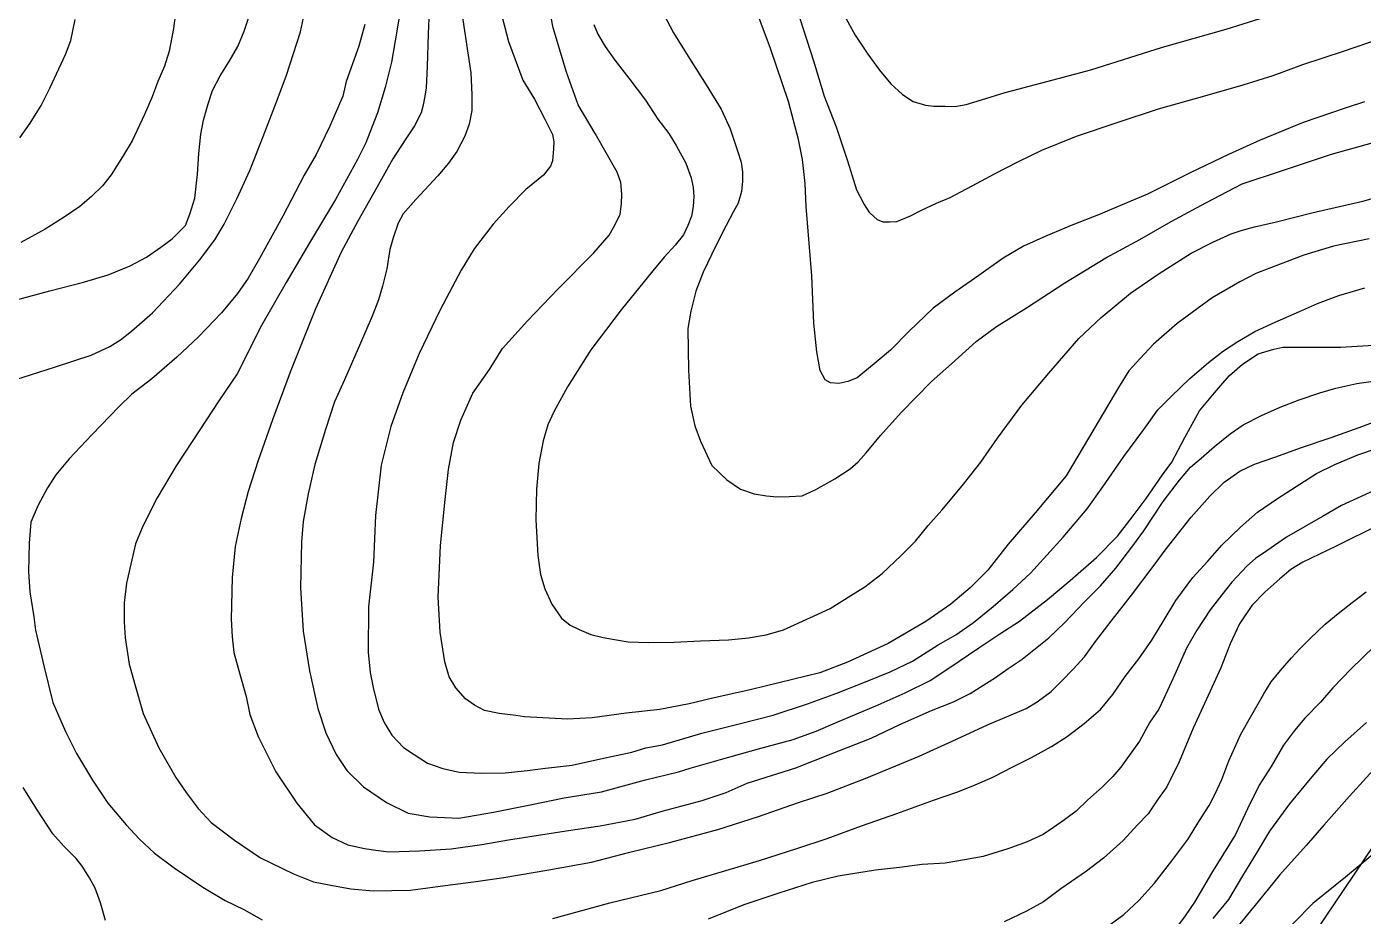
# Model space of a CAD drawing. Header units: millimetres. Extents: x 548366 to 1117317, y 7446967 to 14899125.
# Drawn here: x 554665.2 to 555056.7, y 7456425.4 to 7456686 of the extents above; entities that cross this region are included whole.
import ezdxf

# ---------------------------------------------------------------- set-up
doc = ezdxf.new("R2010")
doc.units = ezdxf.units.MM
doc.header["$MEASUREMENT"] = 0
for name, color, linetype in [('CURVA_INTERMEDIÁRIA', 32, 'Continuous'), ('CURVA_MESTRA', 36, 'Continuous'), ('RADIAIS', 222, 'Continuous')]:
    doc.layers.add(name, color=color, linetype=linetype)

msp = doc.modelspace()

# ---------------------------------------------------------------- linework, layer by layer
at = {"layer": 'CURVA_INTERMEDIÁRIA'}
for points, elevation in [([(554783.37, 7456697.7), (554782.8, 7456683.94), (554782.52, 7456674.38), (554782.15, 7456668.1), (554781.68, 7456665.1), (554781.21, 7456662.66), (554780.74, 7456660.78), (554778.77, 7456657.03), (554776.05, 7456652.95), (554772.39, 7456647.33), (554767.7, 7456638.98), (554762.16, 7456629.04), (554757.27, 7456619.98), (554749.76, 7456603.38), (554742.33, 7456584.84), (554737.17, 7456570.87), (554732.95, 7456558.96), (554730.03, 7456549.81), (554727.97, 7456541.93), (554726.28, 7456533.77), (554725.34, 7456524.68), (554725.06, 7456512.42), (554725.34, 7456507.26), (554725.91, 7456502.67), (554727.6, 7456496.29), (554729.47, 7456489.82), (554730.6, 7456484.48), (554732.95, 7456478.04), (554738.2, 7456467.73), (554744.3, 7456458.54), (554749.46, 7456452.17), (554754.62, 7456448.51), (554759.27, 7456446.33), (554764.15, 7456445.21), (554767.44, 7456444.74), (554771.28, 7456444.27), (554780.2, 7456444.55), (554789.49, 7456445.12), (554798.5, 7456446.43), (554806.28, 7456447.74), (554818.26, 7456449.63), (554823.23, 7456450.38), (554833.18, 7456451.88), (554843.41, 7456453.85), (554851.29, 7456456.19), (554863.02, 7456459.29), (554870.05, 7456461.63), (554876.25, 7456464.44), (554890.48, 7456468.89), (554901.27, 7456473.21), (554912.53, 7456477.61), (554920.97, 7456481.55), (554930.17, 7456485.68), (554936.61, 7456488.27), (554941.49, 7456490.71), (554948.9, 7456495.4), (554952.65, 7456498.02), (554956.78, 7456500.74), (554964.57, 7456507.02), (554969.26, 7456511.43), (554974.99, 7456517.52), (554979.68, 7456522.21), (554984.18, 7456527.37), (554989.19, 7456533.91), (554992.38, 7456538.32), (554998.01, 7456546.94), (555002.8, 7456553.22), (555006.08, 7456556.97), (555009.18, 7456559.6), (555013.12, 7456563.07), (555017.72, 7456566.72), (555021.47, 7456569.35), (555026.82, 7456572.16), (555032.32, 7456574.56), (555037.86, 7456576.72), (555043.96, 7456578.78), (555048.65, 7456580.09), (555054.75, 7456581.5), (555058.88, 7456582.06)], 340), ([(554802.63, 7456696.06), (554806.29, 7456681.71), (554810.52, 7456670.37), (554813.9, 7456664.77), (554816.99, 7456658.96), (554819.15, 7456654.46), (554819.62, 7456652.3), (554819.53, 7456650.24), (554819.15, 7456646.77), (554818.59, 7456645.18), (554816.52, 7456642.55), (554811.36, 7456638.33), (554806.48, 7456633.36), (554801.79, 7456628.21), (554796.23, 7456621), (554792.47, 7456614.72), (554786.28, 7456603.09), (554780.18, 7456590.25), (554775.38, 7456578.74), (554771.82, 7456568.9), (554769, 7456557.55), (554767.4, 7456542.85), (554766.75, 7456529.16), (554765.34, 7456516.04), (554765.25, 7456502.75), (554765.81, 7456496.85), (554766.65, 7456492.44), (554768.25, 7456486.06), (554769.94, 7456482.13), (554772.1, 7456478.47), (554775.57, 7456474.81), (554778.66, 7456472.84), (554782.57, 7456470.28), (554787.07, 7456468.69), (554791.86, 7456467.57), (554798.42, 7456467.28), (554805.37, 7456467.38), (554811.84, 7456468.13), (554817.19, 7456468.78), (554824.98, 7456469.63), (554833.23, 7456471.5), (554842.43, 7456473.47), (554846.53, 7456474.71), (554851.41, 7456475.65), (554862.95, 7456479.03), (554873.83, 7456481.74), (554883.87, 7456484.28), (554893.91, 7456487.65), (554902.45, 7456490.74), (554911.37, 7456494.31), (554918.09, 7456497.01), (554924.66, 7456500.1), (554932.16, 7456504.88), (554937.32, 7456507.88), (554942.48, 7456511.44), (554948.3, 7456516.13), (554954.02, 7456521.1), (554959.18, 7456525.88), (554964.02, 7456531.2), (554968.8, 7456536.45), (554975.75, 7456544.79), (554980.34, 7456551.26), (554986.54, 7456560.08), (554992.35, 7456568.04), (554996.53, 7456573.74), (555000.38, 7456577.68), (555005.91, 7456582.93), (555011.35, 7456587.62), (555015.76, 7456591.09), (555019.89, 7456593.81), (555024.87, 7456596.71), (555030.87, 7456599.43), (555038, 7456602.62), (555043.26, 7456604.96), (555049.54, 7456607.31), (555057.14, 7456609.56)], 360), ([(555058.41, 7456623.86), (555047.9, 7456621.71), (555039.27, 7456619.08), (555032.32, 7456616.46), (555025.22, 7456613.78), (555020.53, 7456611.25), (555012.37, 7456606.56), (555002.14, 7456599.06), (554995.2, 7456593.06), (554991.26, 7456588.75), (554987.97, 7456585.19), (554984.97, 7456580.31), (554976.19, 7456565.51), (554969.62, 7456554.45), (554960.52, 7456543.58), (554952.64, 7456534.39), (554946.68, 7456526.81), (554941.52, 7456521.65), (554935.89, 7456516.87), (554928.57, 7456511.72), (554917.5, 7456505.34), (554905.58, 7456499.81), (554897.51, 7456496.71), (554877.48, 7456491.81), (554866.12, 7456489.28), (554859.27, 7456487.68), (554850.64, 7456485.99), (554840.79, 7456484.87), (554830.84, 7456483.56), (554823.64, 7456483.17), (554810.97, 7456483.82), (554808.44, 7456484.2), (554803.56, 7456484.76), (554799.33, 7456485.7), (554796.33, 7456487.29), (554793.71, 7456489.07), (554790.89, 7456492.36), (554788.92, 7456495.54), (554787.7, 7456499.95), (554786.29, 7456508.67), (554785.73, 7456518.86), (554786.38, 7456534.05), (554787.79, 7456547.55), (554788.73, 7456556.34), (554790.23, 7456564.22), (554792.39, 7456570.78), (554795.86, 7456578.66), (554800.74, 7456585.59), (554804.51, 7456591.75), (554811.83, 7456599.91), (554820.84, 7456609.28), (554831.35, 7456619.78), (554835.79, 7456625.01), (554837.48, 7456627.91), (554838.98, 7456631.1), (554839.45, 7456634.1), (554839.54, 7456637.01), (554839.26, 7456640.38), (554838.13, 7456643.38), (554831.66, 7456654.73), (554826.68, 7456663.14), (554823.3, 7456672.7), (554819.36, 7456685.74), (554817.48, 7456695.92)], 370), ([(554774.76, 7456691.94), (554773.56, 7456684.75), (554772, 7456675.64), (554770.15, 7456668.27), (554767.94, 7456660.82), (554766.37, 7456656.79), (554764.52, 7456652.01), (554762.13, 7456647.13), (554755.68, 7456635.44), (554748.03, 7456622.73), (554741.19, 7456611.14), (554734, 7456598.53), (554726.82, 7456584.35), (554721.44, 7456576.45), (554715.91, 7456567.89), (554709, 7456557.39), (554703.38, 7456548), (554699.22, 7456539.65), (554697.1, 7456534.49), (554695.71, 7456528.6), (554694.42, 7456522.98), (554693.78, 7456517.28), (554693.78, 7456511.66), (554694.06, 7456506.97), (554695.26, 7456499.25), (554697.2, 7456492.35), (554699.32, 7456484.8), (554703.92, 7456474.76), (554708.9, 7456466.02), (554711.88, 7456461.62), (554715.38, 7456457.01), (554719.25, 7456452.87), (554726.07, 7456447.71), (554733.72, 7456442.47), (554743.3, 7456437.86), (554749.2, 7456435.47), (554754.32, 7456434.53), (554760.13, 7456433.43), (554766.67, 7456432.87), (554777.63, 7456433.06), (554789.24, 7456434.62), (554796.06, 7456435.45), (554804.91, 7456436.74), (554818.17, 7456438.95), (554830.59, 7456441.28), (554841.83, 7456444.14), (554853.81, 7456447.08), (554867.63, 7456450.77), (554879.52, 7456454.63), (554891.28, 7456458.74), (554899.67, 7456461.5), (554911.28, 7456465.92), (554926.57, 7456472.28), (554936.25, 7456476.69), (554946.57, 7456481.48), (554957.96, 7456486.24), (554961.18, 7456488.26), (554965.23, 7456491.21), (554968.37, 7456494.34), (554971.68, 7456497.84), (554975, 7456501.43), (554978.23, 7456505.94), (554982.83, 7456511.83), (554988.82, 7456519.47), (554995.68, 7456528.67), (554998.63, 7456532.62), (555006.28, 7456542.29), (555011.71, 7456548.46), (555015.95, 7456552.6), (555020.47, 7456555.83), (555024.8, 7456557.85), (555030.79, 7456559.88), (555038.59, 7456562.78), (555047.25, 7456565.72), (555055.45, 7456568.58), (555064.85, 7456572.08)], 330), ([(554660.15, 7456582.09), (554666.27, 7456584.02), (554673.59, 7456586.35), (554684.12, 7456589.81), (554689.51, 7456592.38), (554692.63, 7456594.29), (554695.93, 7456596.86), (554702.04, 7456602.24), (554710, 7456610.6), (554715.8, 7456617.6), (554720.3, 7456623.63), (554723.07, 7456628.19), (554726.77, 7456635.58), (554730.56, 7456643.94), (554734.5, 7456653.91), (554738.84, 7456665.3), (554741.25, 7456671.89), (554745.43, 7456684.59), (554746.56, 7456689.98)], 310), ([(554663.22, 7456653.44), (554666.2, 7456657.74), (554669.42, 7456662.95), (554671.99, 7456668), (554674.65, 7456673.69), (554676.56, 7456677.91), (554678.13, 7456681.96), (554679.37, 7456688.16)], 280), ([(554708.81, 7456690.01), (554708.17, 7456685.51), (554706.88, 7456678.92), (554705.52, 7456674.5), (554703.58, 7456670), (554701.98, 7456665.5), (554699.71, 7456660.29), (554696.09, 7456652.57), (554693.28, 7456647.91), (554689.98, 7456642.61), (554687.41, 7456639.47), (554684.19, 7456636.26), (554680.73, 7456633.36), (554676.22, 7456630.23), (554670.61, 7456626.71), (554663.45, 7456622.86)], 290), ([(554851.75, 7456689.78), (554854.59, 7456684.29), (554859.28, 7456676.76), (554864.18, 7456668.99), (554868.61, 7456661.9), (554871.27, 7456656.14), (554873.4, 7456649.68), (554874.46, 7456646.4), (554874.82, 7456643.48), (554874.82, 7456640.82), (554874.55, 7456637.72), (554873.58, 7456634.35), (554872.07, 7456631.7), (554870.02, 7456627.81), (554867.18, 7456622.05), (554863.37, 7456614.17), (554861.15, 7456608.58), (554859.73, 7456602.65), (554858.85, 7456597.63), (554859.02, 7456585.4), (554859.64, 7456574.86), (554860.89, 7456569.1), (554862.5, 7456564.61), (554865.87, 7456557.44), (554870.21, 7456553.28), (554874.29, 7456550.53), (554878.28, 7456549.2), (554881.91, 7456548.58), (554885.02, 7456548.31), (554888.56, 7456548.4), (554892.28, 7456548.58), (554896.36, 7456550.44), (554901.86, 7456553.54), (554906.38, 7456556.46), (554908.69, 7456558.59), (554911.03, 7456561.22), (554915.29, 7456566.27), (554921.32, 7456573), (554930.18, 7456582.04), (554936.03, 7456587.26), (554943.27, 7456593.8), (554949.21, 7456598.23), (554957.99, 7456603.72), (554969.25, 7456610.98), (554981.22, 7456618.33), (554991.23, 7456623.65), (555000.43, 7456629.02), (555010.54, 7456634.43), (555021.17, 7456640.01), (555033.05, 7456643.9), (555047.33, 7456648.69), (555059.3, 7456652.05)], 390), ([(555061.9, 7456682.6), (555050.73, 7456678.79), (555038.85, 7456674.89), (555030.16, 7456671.61), (555021.39, 7456668.9), (555010.84, 7456665.89), (554996.57, 7456661.91), (554984.52, 7456657.92), (554972.55, 7456653.85), (554962.44, 7456649.77), (554955.61, 7456646.49), (554948.54, 7456642.81), (554943.49, 7456640.15), (554935.6, 7456635.9), (554931.52, 7456634.21), (554927.17, 7456632.18), (554923.98, 7456630.49), (554919.99, 7456628.9), (554917.95, 7456628.81), (554916.09, 7456628.81), (554914.41, 7456629.43), (554912.1, 7456631.56), (554910.42, 7456634.21), (554908.38, 7456638.2), (554905.72, 7456646.62), (554902.34, 7456656.6), (554898.88, 7456665.64), (554895.78, 7456676), (554891.77, 7456688.38)], 410), ([(554904.63, 7456689.41), (554907.89, 7456683.61), (554911.55, 7456678.04), (554914.97, 7456673.27), (554918.31, 7456669.3), (554921.73, 7456666.2), (554924.84, 7456664.13), (554928.42, 7456663.1), (554930.88, 7456662.78), (554934.22, 7456662.78), (554937.01, 7456662.7), (554940.35, 7456663.26), (554944.81, 7456664.61), (554951.81, 7456666.75), (554962.52, 7456669.6), (554976.84, 7456673.41), (554997.84, 7456680.01), (555016.52, 7456685.36), (555036.41, 7456691.56)], 420), ([(554764.22, 7456686.73), (554762.43, 7456680.32), (554760.58, 7456675.17), (554758.81, 7456669.95), (554757.77, 7456665.69), (554753.99, 7456656.92), (554749.96, 7456648.64), (554746.48, 7456642.55), (554740.2, 7456630.49), (554733.36, 7456618.11), (554730.07, 7456612.32), (554726.9, 7456607.84), (554722.23, 7456602.21), (554715.47, 7456595.14), (554709.2, 7456589.19), (554701.88, 7456582.84), (554696.01, 7456578.34), (554692.27, 7456574.74), (554684.31, 7456566.46), (554677.63, 7456559.47), (554673.77, 7456554.73), (554671.28, 7456550.95), (554668.54, 7456545.88), (554666.44, 7456540.83), (554665.96, 7456534.72), (554665.8, 7456530.62), (554665.72, 7456526.28), (554666.12, 7456520.5), (554667.25, 7456513.1), (554667.82, 7456509.19), (554670.31, 7456498.34), (554672.89, 7456488.05), (554676.53, 7456479.55), (554679.83, 7456473.04), (554684.49, 7456465.24), (554688.92, 7456458.57), (554694.33, 7456452.17), (554698.2, 7456447.99), (554702.62, 7456443.89), (554708.41, 7456439.55), (554716.78, 7456433.92), (554723.3, 7456429.98), (554728.81, 7456427.37), (554734.12, 7456424.32)], 320), ([(554831.34, 7456686.74), (554832.49, 7456683.9), (554834.62, 7456680.27), (554837.46, 7456676.2), (554841.53, 7456670.97), (554846.41, 7456664.51), (554850.07, 7456658.95), (554853.26, 7456654.79), (554855.39, 7456651.25), (554858.22, 7456646.02), (554859.82, 7456641.77), (554860.44, 7456638.93), (554860.62, 7456636.28), (554860.44, 7456633.35), (554859.91, 7456630.52), (554858.85, 7456627.77), (554857.52, 7456625.11), (554855.12, 7456622.01), (554851.93, 7456618.56), (554848.62, 7456614.49), (554839.31, 7456603.07), (554830.45, 7456591.37), (554823.62, 7456580.57), (554819.61, 7456573.22), (554817.84, 7456569.41), (554816.42, 7456564.72), (554815.18, 7456558.07), (554814.47, 7456550.55), (554814.29, 7456541.51), (554814.89, 7456531.07), (554815.69, 7456525.49), (554816.93, 7456521.32), (554818.97, 7456516.8), (554821.8, 7456512.73), (554824.38, 7456510.69), (554827.04, 7456509.45), (554830.4, 7456507.95), (554834.03, 7456507.05), (554837.4, 7456506.52), (554841.39, 7456505.81), (554847.24, 7456505.64), (554854.87, 7456505.73), (554862.58, 7456506.08), (554870.74, 7456506.35), (554876.59, 7456506.97), (554881.73, 7456507.85), (554886.87, 7456509.36), (554894.58, 7456512.81), (554900.52, 7456515.56), (554906.61, 7456519.35), (554910.69, 7456521.92), (554915.74, 7456525.82), (554921.24, 7456531.04), (554925.49, 7456535.29), (554929.21, 7456539.9), (554933.2, 7456544.42), (554939.14, 7456551.5), (554944.68, 7456558.48), (554949.55, 7456565.48), (554956.64, 7456575.14), (554964.53, 7456584.53), (554973.36, 7456594.69), (554979.92, 7456600.8), (554988.52, 7456607.98), (554996.85, 7456613.73), (555006.25, 7456619.67), (555012.63, 7456622.95), (555017.95, 7456625.34), (555020.88, 7456626.31), (555024.78, 7456627.37), (555031.22, 7456628.91), (555041.6, 7456631.48), (555056.49, 7456634.93), (555071.12, 7456639.01)], 380), ([(554819.28, 7456424.72), (554836, 7456429.33), (554850.96, 7456432.95), (554860.13, 7456435.92), (554879.84, 7456441.71), (554890.76, 7456445.29), (554899.61, 7456448.19), (554909.66, 7456451.88), (554920.04, 7456455.5), (554930.82, 7456459.44), (554937.66, 7456461.77), (554942.3, 7456463.6), (554948.01, 7456466.09), (554954.21, 7456469.3), (554959.52, 7456471.96), (554965.31, 7456475.17), (554969.89, 7456478.07), (554974.88, 7456481.92), (554979.71, 7456486.02), (554983.33, 7456490.36), (554986.97, 7456495.65), (554990.91, 7456500.79), (554994.69, 7456506.34), (554998.39, 7456512.21), (555001.77, 7456517.91), (555006.76, 7456524.67), (555011.15, 7456529.47), (555015.25, 7456534.13), (555020.72, 7456539.36), (555025.71, 7456543.78), (555031.58, 7456547.8), (555036.97, 7456551.33), (555042.92, 7456555.11), (555048.31, 7456557.77), (555055.07, 7456560.58), (555060.52, 7456562.47)], 320), ([(555060.88, 7456550.6), (555050.26, 7456545.77), (555044.71, 7456542.56), (555034.17, 7456536.45), (555028.38, 7456532.51), (555025.08, 7456530.26), (555022.59, 7456527.93), (555018.16, 7456523.26), (555015.19, 7456519.57), (555011.77, 7456515.17), (555007.9, 7456509.22), (555004.85, 7456503.99), (555001.47, 7456496.19), (554998.25, 7456489.2), (554996.77, 7456486.09), (554994.12, 7456482.23), (554991.14, 7456476.68), (554987.6, 7456471.86), (554985.67, 7456469.12), (554983.34, 7456466.39), (554980.2, 7456463.26), (554976.02, 7456459.48), (554972.56, 7456456.18), (554969.18, 7456453.69), (554965.92, 7456451.38), (554962.94, 7456449.37), (554958.2, 7456447.2), (554952.57, 7456445.11), (554945.33, 7456442.94), (554939.86, 7456441.97), (554934.22, 7456440.93), (554927.47, 7456440.52), (554920.87, 7456439.72), (554913.82, 7456438.91), (554902.88, 7456437.14), (554895.23, 7456435.29), (554885.5, 7456432.15), (554875.28, 7456428.78), (554864.83, 7456424.52)], 310), ([(554980.43, 7456421.44), (554986.54, 7456425.94), (554990.97, 7456430.04), (554995.47, 7456435.1), (555000.62, 7456441.61), (555005.28, 7456447.88), (555008.7, 7456453.5), (555011.51, 7456457.84), (555013.2, 7456461.05), (555015.21, 7456465.47), (555017.3, 7456470.94), (555020.76, 7456478.73), (555023.98, 7456484.44), (555027.55, 7456490.54), (555029.72, 7456494.07), (555032.46, 7456497.37), (555035.6, 7456501.15), (555038.17, 7456503.88), (555041.15, 7456506.77), (555045.49, 7456510.95), (555049.35, 7456514.09), (555053.37, 7456517.3), (555057.48, 7456520.43)], 290), ([(555059.9, 7456504.44), (555053.11, 7456497.9), (555047.78, 7456492.3), (555044.14, 7456488.16), (555039.5, 7456483.45), (555036.52, 7456479.81), (555033.3, 7456475.51), (555029.65, 7456469.31), (555026.18, 7456463.77), (555022.77, 7456456.84), (555019.21, 7456449.39), (555012.17, 7456438.06), (555007.27, 7456429.57), (555004.45, 7456425.52), (555000.48, 7456420.14)], 280), ([(555057.62, 7456482.17), (555051.22, 7456476.5), (555045.97, 7456471.47), (555041.14, 7456465.7), (555035.05, 7456458.35), (555029.17, 7456450.28), (555025.6, 7456444.3), (555021.25, 7456437.19), (555017.15, 7456430.27), (555012.64, 7456424.71)], 270), ([(555062.56, 7456471.49), (555052.59, 7456460.58), (555045.14, 7456452.08), (555039.95, 7456446.11), (555032.08, 7456437.41), (555025.88, 7456429.75), (555019.58, 7456422.09)], 260), ([(554688.27, 7456424.16), (554686.82, 7456429.31), (554685.21, 7456433.65), (554683.6, 7456436.7), (554681.42, 7456440.05), (554679.65, 7456442.3), (554676.11, 7456445.92), (554672.89, 7456449.53), (554668.31, 7456456.53), (554664.12, 7456463.12)], 310)]:
    msp.add_lwpolyline(points, dxfattribs=dict(at, elevation=elevation))
at = {"layer": 'CURVA_MESTRA'}
for points, elevation in [([(554792.3, 7456692.53), (554793.43, 7456684.88), (554795.31, 7456672.5), (554795.59, 7456666.22), (554795.59, 7456661.53), (554794.84, 7456657.5), (554793.52, 7456653.94), (554791.18, 7456649.44), (554788.74, 7456646.06), (554785.62, 7456642.33), (554779.15, 7456635.39), (554775.49, 7456631.26), (554773.98, 7456628.45), (554772.58, 7456624.23), (554771.55, 7456620.76), (554770.7, 7456615.14), (554769.39, 7456610.07), (554768.26, 7456606.04), (554766.37, 7456601.19), (554762.99, 7456593.31), (554758.3, 7456582.62), (554755.39, 7456576.15), (554752.76, 7456568.03), (554749.57, 7456557.72), (554747.6, 7456549.19), (554746.19, 7456541.03), (554745.72, 7456535.07), (554745.44, 7456521.67), (554746.19, 7456508.94), (554747.98, 7456497.32), (554750.42, 7456486.26), (554752.86, 7456479.13), (554755.86, 7456472.78), (554758.95, 7456468.1), (554763.83, 7456463.31), (554770.59, 7456458.72), (554776.97, 7456455.63), (554783.25, 7456454.5), (554787.54, 7456454.32), (554791.77, 7456454.13), (554801.9, 7456455.91), (554813.16, 7456458.16), (554822.64, 7456460.13), (554833.52, 7456461.82), (554846.47, 7456465.38), (554856.13, 7456467.72), (554859.56, 7456468.79), (554868.38, 7456471.32), (554879.55, 7456474.42), (554889.68, 7456477.23), (554896.44, 7456479.67), (554902.04, 7456482.05), (554914.62, 7456487.3), (554922.5, 7456490.86), (554929.82, 7456494.52), (554935.26, 7456498.08), (554944.08, 7456504.08), (554950.18, 7456508.11), (554955.96, 7456511.85), (554964.21, 7456518.23), (554970.78, 7456523.76), (554978.48, 7456530.51), (554984.67, 7456536.79), (554989.27, 7456542.7), (554993.11, 7456547.85), (554997.9, 7456554.7), (555000.57, 7456558.44), (555004.41, 7456565.66), (555008.73, 7456573.53), (555013.05, 7456578.78), (555017.36, 7456583.75), (555021.3, 7456587.13), (555025.9, 7456590.22), (555030.5, 7456591.53), (555033.13, 7456592.19), (555038.76, 7456592.19), (555050.01, 7456592.19), (555059.77, 7456592.75)], 350), ([(555057.05, 7456663.99), (555051.37, 7456662.22), (555039.06, 7456658), (555026.47, 7456652.77), (555017.17, 7456648.61), (555006, 7456643.21), (554993.5, 7456637), (554985.52, 7456633.64), (554979.6, 7456631.1), (554971.09, 7456627.82), (554963.65, 7456624.72), (554957.18, 7456621.71), (554951.24, 7456618.26), (554944.05, 7456613.12), (554937.05, 7456608.25), (554930.67, 7456603.55), (554923.66, 7456596.82), (554918.2, 7456591.25), (554914.04, 7456587.71), (554908.45, 7456583.19), (554905.7, 7456582.13), (554903.05, 7456581.51), (554900.65, 7456581.69), (554899.06, 7456582.57), (554897.64, 7456585.32), (554896.66, 7456590.81), (554895.78, 7456599.14), (554895.15, 7456613.03), (554893.47, 7456633.4), (554893.2, 7456640.14), (554892.4, 7456647.12), (554891.24, 7456652.97), (554888.32, 7456664.13), (554883, 7456679.63), (554877.29, 7456695.2)], 400), ([(554659.66, 7456605.38), (554672.02, 7456608.64), (554681.84, 7456611.21), (554689.08, 7456613.38), (554695.51, 7456615.96), (554700.26, 7456618.53), (554704.52, 7456621.42), (554707.82, 7456623.91), (554711.68, 7456627.77), (554712.97, 7456631.14), (554714.42, 7456635.81), (554715.26, 7456642.87), (554715.58, 7456648.89), (554716.22, 7456654.52), (554716.94, 7456658.7), (554718.31, 7456663.44), (554719.6, 7456667.38), (554721.85, 7456671.64), (554724.54, 7456675.81), (554727.03, 7456680.23), (554728.88, 7456684.73), (554730.17, 7456688.51)], 300), ([(555061.36, 7456540.11), (555048.73, 7456533.84), (555038.92, 7456529.18), (555035.4, 7456526.96), (555032.19, 7456524.22), (555027.84, 7456520.37), (555024.06, 7456516.43), (555020.44, 7456511.12), (555017.63, 7456505.18), (555014.97, 7456498.19), (555010.78, 7456488.96), (555006.83, 7456480.52), (555002.73, 7456470.63), (554999.11, 7456463.32), (554996.59, 7456459.79), (554993.62, 7456455.45), (554990.56, 7456452.16), (554986.38, 7456447.58), (554980.59, 7456442.43), (554975.6, 7456438.65), (554968.12, 7456433.43), (554962.97, 7456429.65), (554957.98, 7456426.92), (554951.49, 7456423.73)], 300), ([(555062.86, 7456446.35), (555051.42, 7456436.81), (555041.87, 7456429.15), (555030.74, 7456417.82)], 250)]:
    msp.add_lwpolyline(points, dxfattribs=dict(at, elevation=elevation))
at = {"layer": 'RADIAIS', "linetype": 'Continuous', "ltscale": 2.5}
msp.add_lwpolyline([(557155.6, 7459558.51), (551571.84, 7451267)], dxfattribs=at)
for radius in [4998.2, 3998.56, 2998.91, 1999.28]:
    msp.add_circle((554363.71, 7455412.75), radius, dxfattribs=at)

doc.saveas('drawing.dxf')
